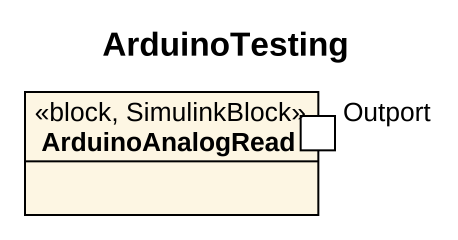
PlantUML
@startuml
title ArduinoTesting
rectangle ArduinoAnalogRead <<block, SimulinkBlock>> {
  port Outport
}
@enduml
